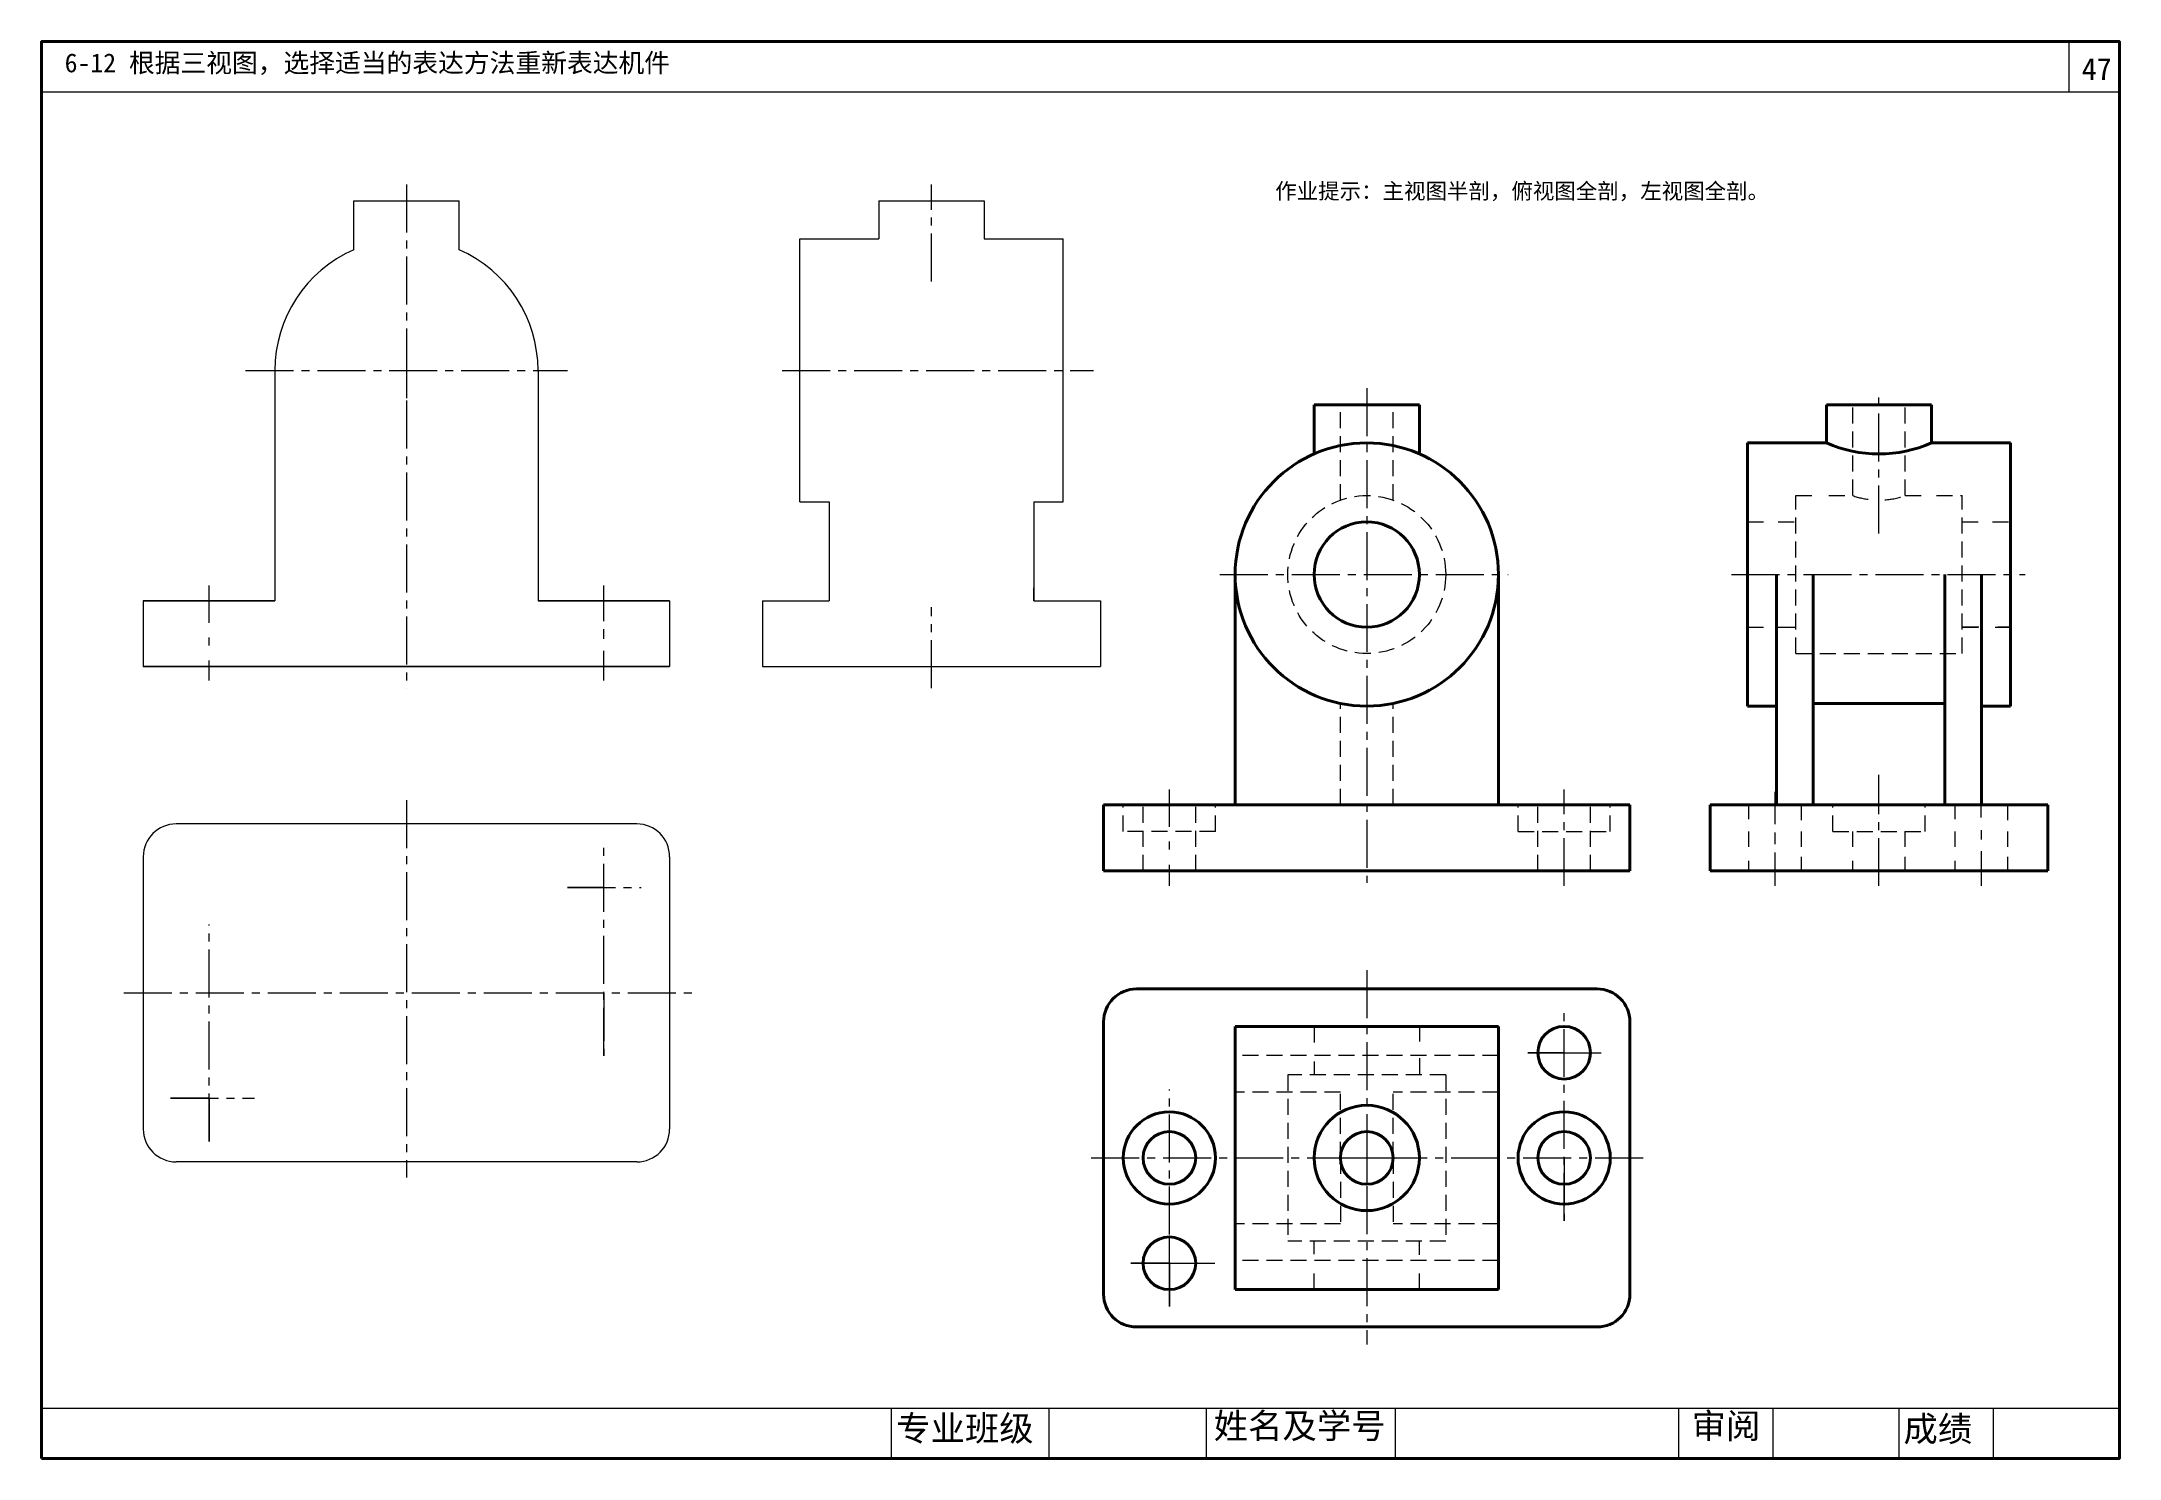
# Model space of a CAD drawing. Header units: millimetres. Extents: x 20 to 350, y 18 to 243.
import ezdxf

# ---------------------------------------------------------------- set-up
doc = ezdxf.new("R2010")
doc.units = ezdxf.units.MM
doc.header["$LTSCALE"] = 0.4
doc.linetypes.add('CENTER2', pattern=[28.575, 19.05, -3.175, 3.175, -3.175])
doc.linetypes.add('DASHED2', pattern=[9.525, 6.35, -3.175])
doc.layers.get('0').update_dxf_attribs({"lineweight": 40})
for name, color, linetype, lineweight in [('图层1', 7, 'CENTER2', 15), ('图层2', 7, 'DASHED2', 15), ('粗线', 7, 'Continuous', 40), ('细线', 7, 'Continuous', 15)]:
    doc.layers.add(name, color=color, linetype=linetype, lineweight=lineweight)
doc.styles.get("Standard").update_dxf_attribs({"font": 'SimSun.ttf', "height": 2.5})
doc.styles.add('style1', font='SIMFANG.TTF', dxfattribs={"height": 4})

msp = doc.modelspace()

# ---------------------------------------------------------------- linework, layer by layer
for p, q in [((221.99, 185.77), (238.71, 185.77)), ((221.99, 177.99), (221.99, 185.77)), ((238.71, 177.99), (238.71, 185.77)), ((303.34, 185.77), (320.06, 185.77)), ((303.34, 185.77), (303.34, 179.74)), ((311.7, 185.77), (320.06, 185.77)), ((320.06, 185.77), (320.06, 179.74)), ((290.8, 137.94), (290.8, 179.74)), ((290.8, 179.74), (303.34, 179.74)), ((320.06, 179.74), (332.6, 179.74)), ((332.6, 137.94), (332.6, 179.74)), ((209.45, 158.84), (209.45, 122.26)), ((209.45, 158.84), (209.45, 122.26)), ((251.25, 158.84), (251.25, 122.26)), ((295.43, 158.84), (295.43, 122.26)), ((301.25, 137.94), (301.25, 158.84)), ((322.15, 137.94), (322.15, 158.84)), ((327.97, 158.84), (327.97, 122.26)), ((290.8, 137.94), (295.43, 137.94)), ((301.25, 138.36), (322.15, 138.36)), ((301.25, 122.26), (301.25, 137.94)), ((322.15, 122.26), (322.15, 137.94)), ((327.97, 137.94), (332.6, 137.94)), ((327.97, 137.94), (332.6, 137.94)), ((188.55, 122.26), (272.15, 122.26)), ((272.15, 122.26), (188.55, 122.26)), ((230.35, 122.26), (188.55, 122.26)), ((230.35, 122.26), (188.55, 122.26)), ((188.55, 122.26), (188.55, 111.81)), ((230.35, 122.26), (272.15, 122.26)), ((284.87, 122.26), (338.54, 122.26)), ((284.87, 122.26), (284.87, 111.81)), ((311.7, 122.26), (322.15, 122.26)), ((311.7, 122.26), (338.54, 122.26)), ((327.97, 122.26), (327.97, 124.31)), ((338.54, 122.26), (338.54, 111.81)), ((272.15, 111.81), (188.55, 111.81)), ((188.55, 111.81), (272.15, 111.81)), ((284.87, 111.81), (338.54, 111.81)), ((311.7, 111.81), (327.97, 111.81)), ((266.93, 93.03), (193.78, 93.03)), ((188.55, 87.81), (188.55, 44.57)), ((209.45, 87.09), (251.25, 87.09)), ((209.45, 87.09), (209.45, 45.29)), ((251.25, 87.09), (251.25, 45.29)), ((272.15, 87.81), (272.15, 44.57)), ((251.25, 45.29), (209.45, 45.29)), ((266.93, 39.35), (193.78, 39.35))]:
    msp.add_line(p, q)
msp.add_lwpolyline([(19.89, 18.48), (349.89, 18.48), (349.89, 243.48), (19.89, 243.48)], close=True)
for centre, radius in [((230.35, 158.84), 20.9), ((230.35, 158.84), 8.36), ((261.7, 82.91), 4.18), ((199, 66.19), 7.32), ((230.35, 66.19), 8.36), ((261.7, 66.19), 7.32), ((199, 66.19), 4.18), ((230.35, 66.19), 4.18), ((261.7, 66.19), 4.18), ((199, 49.47), 4.18)]:
    msp.add_circle(centre, radius)
for centre, radius, start, end in [((311.7, 198.89), 20.9, 246.4218, 293.5782), ((193.78, 87.81), 5.22, 90, 180), ((266.93, 87.81), 5.22, 0, 90), ((193.78, 44.57), 5.22, 180, 270), ((266.93, 44.57), 5.22, 270, 0)]:
    msp.add_arc(centre, radius, start, end)
at = {"layer": '图层1'}
for p, q in [((77.84, 220.76), (77.84, 140.73)), ((161.22, 205.35), (161.22, 220.76)), ((52.26, 191.26), (103.43, 191.26)), ((137.51, 191.26), (186.93, 191.26)), ((230.35, 188.45), (230.35, 109.9)), ((311.7, 165.38), (311.7, 187.93)), ((207.01, 158.84), (252.83, 158.84)), ((288.28, 158.84), (334.94, 158.84)), ((161.22, 140.78), (161.22, 153.65)), ((311.7, 109.38), (311.7, 127.01)), ((77.84, 123.01), (77.84, 63.1)), ((199, 118.75), (199, 124.68)), ((261.7, 109.38), (261.7, 124.68)), ((295.21, 119.21), (295.21, 124.31)), ((327.91, 120.24), (327.91, 123.86)), ((109.19, 82.41), (109.19, 115.85)), ((199, 115.16), (199, 116.42)), ((295.21, 116.02), (295.21, 117.9)), ((327.97, 116.77), (327.97, 118.27)), ((199, 109.38), (199, 112.76)), ((295.21, 109.38), (295.21, 114.71)), ((327.97, 109.38), (327.97, 114.9)), ((103.4, 109.13), (115.09, 109.13)), ((109.19, 109.13), (103.4, 109.13)), ((46.49, 68.83), (46.49, 103.27)), ((230.35, 95.99), (230.35, 36.58)), ((32.98, 92.41), (123.51, 92.41)), ((109.19, 92.41), (109.19, 82.41)), ((261.7, 56.19), (261.7, 89.63)), ((261.7, 82.91), (255.91, 82.91)), ((199, 42.62), (199, 77.05)), ((40.37, 75.69), (53.72, 75.69)), ((46.49, 75.69), (40.37, 75.69)), ((46.49, 75.69), (46.49, 68.83)), ((186.6, 66.19), (275.13, 66.19)), ((261.7, 66.19), (261.7, 56.19)), ((199, 49.47), (192.88, 49.47)), ((199, 49.47), (199, 42.62))]:
    msp.add_line(p, q, dxfattribs=at)
at = {"layer": '图层2'}
for p, q in [((226.17, 170.66), (226.17, 185.77)), ((234.53, 170.66), (234.53, 185.77)), ((307.52, 171.38), (307.52, 185.77)), ((315.88, 171.38), (315.88, 185.77)), ((298.49, 146.3), (298.49, 171.38)), ((298.49, 171.38), (301.82, 171.38)), ((303.76, 171.38), (307.52, 171.38)), ((315.88, 171.38), (318.57, 171.38)), ((320.82, 171.38), (324.91, 171.38)), ((324.91, 146.3), (324.91, 171.38)), ((290.8, 167.2), (293.61, 167.2)), ((295.71, 167.2), (298.49, 167.2)), ((324.91, 167.2), (328.01, 167.2)), ((329.71, 167.2), (332.6, 167.2)), ((290.8, 150.48), (293.09, 150.48)), ((290.8, 150.48), (293.42, 150.48)), ((295.22, 150.48), (295.55, 150.48)), ((295.55, 150.48), (298.49, 150.48)), ((296.42, 150.48), (298.49, 150.48)), ((324.91, 150.48), (327.8, 150.48)), ((327.54, 150.48), (324.91, 150.48)), ((330.14, 150.48), (332.6, 150.48)), ((332.6, 150.48), (330.56, 150.48)), ((298.49, 146.3), (324.91, 146.3)), ((226.17, 122.26), (226.17, 138.36)), ((234.53, 122.26), (234.53, 138.36)), ((191.69, 118.03), (191.69, 122.26)), ((194.82, 111.81), (194.82, 122.26)), ((203.18, 111.81), (203.18, 122.26)), ((206.32, 118.03), (206.32, 122.26)), ((254.39, 118.03), (254.39, 122.26)), ((257.52, 111.81), (257.52, 122.26)), ((265.88, 111.81), (265.88, 122.26)), ((269.02, 118.03), (269.02, 122.26)), ((291.03, 120), (291.03, 122.26)), ((299.39, 119.81), (299.39, 122.26)), ((304.39, 118.03), (304.39, 122.26)), ((319.02, 118.03), (319.02, 122.26)), ((323.79, 120), (323.79, 122.26)), ((332.15, 119.81), (332.15, 122.26)), ((206.32, 118.03), (191.69, 118.03)), ((254.39, 118.03), (269.02, 118.03)), ((291.03, 115.61), (291.03, 118.03)), ((299.39, 115.61), (299.39, 118.03)), ((304.39, 118.03), (319.02, 118.03)), ((307.52, 115.61), (307.52, 118.03)), ((315.88, 115.61), (315.88, 118.03)), ((323.79, 115.61), (323.79, 118.03)), ((332.15, 115.61), (332.15, 118.03)), ((291.03, 111.81), (291.03, 113.4)), ((299.39, 111.81), (299.39, 114)), ((307.52, 111.81), (307.52, 113.4)), ((315.88, 111.81), (315.88, 114)), ((323.79, 111.81), (323.79, 113.4)), ((332.15, 111.81), (332.15, 114)), ((221.99, 87.09), (221.99, 84.11)), ((238.71, 87.09), (238.71, 84.68)), ((251.25, 82.46), (209.45, 82.46)), ((242.89, 79.4), (217.81, 79.4)), ((217.81, 79.4), (217.81, 52.98)), ((221.99, 81.49), (221.99, 79.4)), ((238.71, 82.05), (238.71, 79.4)), ((242.89, 79.4), (242.89, 52.98)), ((226.17, 76.65), (209.45, 76.65)), ((226.17, 66.19), (226.17, 76.65)), ((251.25, 76.65), (234.53, 76.65)), ((234.53, 66.19), (234.53, 76.65)), ((226.17, 66.19), (226.17, 55.73)), ((234.53, 66.19), (234.53, 55.73)), ((226.17, 55.73), (209.45, 55.73)), ((242.89, 52.98), (217.81, 52.98)), ((221.99, 50.9), (221.99, 52.98)), ((251.25, 55.73), (234.53, 55.73)), ((238.71, 50.79), (238.71, 52.98)), ((251.25, 49.92), (209.45, 49.92)), ((221.99, 45.29), (221.99, 48.46)), ((238.71, 45.29), (238.71, 48.46))]:
    msp.add_line(p, q, dxfattribs=at)
msp.add_circle((230.35, 158.84), 12.54, dxfattribs=at)
for start, end in [(250.5288, 264.6019), (274.2032, 289.4712)]:
    msp.add_arc((311.7, 183.2), 12.54, start, end, dxfattribs=at)
at = {"layer": '粗线'}
msp.add_line((272.15, 122.26), (272.15, 111.81), dxfattribs=at)
at = {"layer": '细线'}
for p, q in [((341.89, 235.48), (341.89, 243.48)), ((19.89, 235.48), (349.89, 235.48)), ((69.48, 218.19), (86.2, 218.19)), ((69.48, 210.41), (69.48, 218.19)), ((86.2, 210.41), (86.2, 218.19)), ((152.86, 218.19), (169.58, 218.19)), ((152.86, 218.19), (152.86, 212.16)), ((161.22, 218.19), (169.58, 218.19)), ((169.58, 218.19), (169.58, 212.16)), ((140.32, 170.36), (140.32, 212.16)), ((140.32, 212.16), (152.86, 212.16)), ((169.58, 212.16), (182.12, 212.16)), ((182.12, 170.36), (182.12, 212.16)), ((77.84, 195.68), (77.84, 186.83)), ((56.94, 191.26), (56.94, 154.68)), ((56.94, 191.26), (56.94, 154.68)), ((98.74, 191.26), (98.74, 154.68)), ((140.32, 170.36), (144.95, 170.36)), ((144.95, 170.36), (144.95, 154.68)), ((177.49, 170.36), (177.49, 154.68)), ((177.49, 170.36), (182.12, 170.36)), ((177.49, 170.36), (182.12, 170.36)), ((46.49, 151.17), (46.49, 157.11)), ((109.19, 151.44), (109.19, 157.11)), ((177.49, 154.68), (177.49, 156.73)), ((56.94, 154.68), (36.04, 154.68)), ((56.94, 154.68), (36.04, 154.68)), ((36.04, 154.68), (56.94, 154.68)), ((56.94, 154.68), (36.04, 154.68)), ((36.04, 154.68), (36.04, 144.23)), ((98.74, 154.68), (119.64, 154.68)), ((119.64, 154.68), (98.74, 154.68)), ((98.74, 154.68), (119.64, 154.68)), ((119.64, 154.68), (119.64, 144.23)), ((134.38, 154.68), (144.95, 154.68)), ((134.38, 154.68), (134.38, 144.23)), ((177.49, 154.68), (188.05, 154.68)), ((177.49, 154.68), (188.05, 154.68)), ((188.05, 154.68), (188.05, 144.23)), ((46.49, 147.58), (46.49, 148.84)), ((109.19, 148.65), (109.19, 150.15)), ((109.19, 142.03), (109.19, 146.72)), ((36.04, 144.23), (119.64, 144.23)), ((119.64, 144.23), (36.04, 144.23)), ((46.49, 142.03), (46.49, 145.17)), ((134.38, 144.23), (188.05, 144.23)), ((114.42, 119.25), (41.27, 119.25)), ((36.04, 114.02), (36.04, 70.79)), ((119.64, 114.02), (119.64, 70.79)), ((255.91, 82.91), (267.6, 82.91)), ((230.35, 70.37), (230.35, 62.01)), ((226.17, 66.19), (234.53, 66.19)), ((114.42, 65.57), (41.27, 65.57)), ((199, 46.04), (199, 53.65)), ((192.88, 49.47), (206.23, 49.47)), ((19.89, 26.48), (349.89, 26.48)), ((154.89, 18.48), (154.89, 26.48)), ((179.89, 18.48), (179.89, 26.48)), ((204.89, 18.48), (204.89, 26.48)), ((234.89, 18.48), (234.89, 26.48)), ((279.89, 18.48), (279.89, 26.48)), ((294.89, 18.48), (294.89, 26.48)), ((314.89, 18.48), (314.89, 26.48)), ((329.89, 18.48), (329.89, 26.48))]:
    msp.add_line(p, q, dxfattribs=at)
for centre, radius, start, end in [((77.84, 191.26), 20.9, 113.5782, 180), ((77.84, 191.26), 20.9, 0, 66.4218), ((41.27, 114.02), 5.22, 90, 180), ((114.42, 114.02), 5.22, 0, 90), ((41.27, 70.79), 5.22, 180, 270), ((114.42, 70.79), 5.22, 270, 0)]:
    msp.add_arc(centre, radius, start, end, dxfattribs=at)

# ---------------------------------------------------------------- texts
at = {"insert": (215.81, 220.99), "char_height": 2.5, "width": 116.527, "attachment_point": 1}
msp.add_mtext('作业提示：主视图半剖，俯视图全剖，左视图全剖。', dxfattribs=at)
at = {"layer": '图层1', "color": 0, "linetype": 'Continuous', "insert": (23.56, 241.59), "char_height": 3, "width": 180.6047, "attachment_point": 1}
msp.add_mtext('{\\fSimHei|b0|i0|c134|p2;6-12 根据三视图，选择适当的表达方法重新表达机件}', dxfattribs=at)
at = {"layer": '细线', "insert": (343.9, 240.85), "char_height": 3.5, "width": 7.9671, "attachment_point": 1}
msp.add_mtext('47', dxfattribs=at)
at = {"layer": '细线', "char_height": 4, "attachment_point": 1, "style": 'style1'}
for s, insert, width in [('专业班级', (155.62, 25.26), 23.3701), ('姓名及学号', (206.05, 25.65), 29.8443), ('审阅', (281.95, 25.65), 13.7378), ('成绩', (315.59, 25.18), 13.2641)]:
    msp.add_mtext(s, dxfattribs=dict(at, insert=insert, width=width))

doc.saveas('drawing.dxf')
